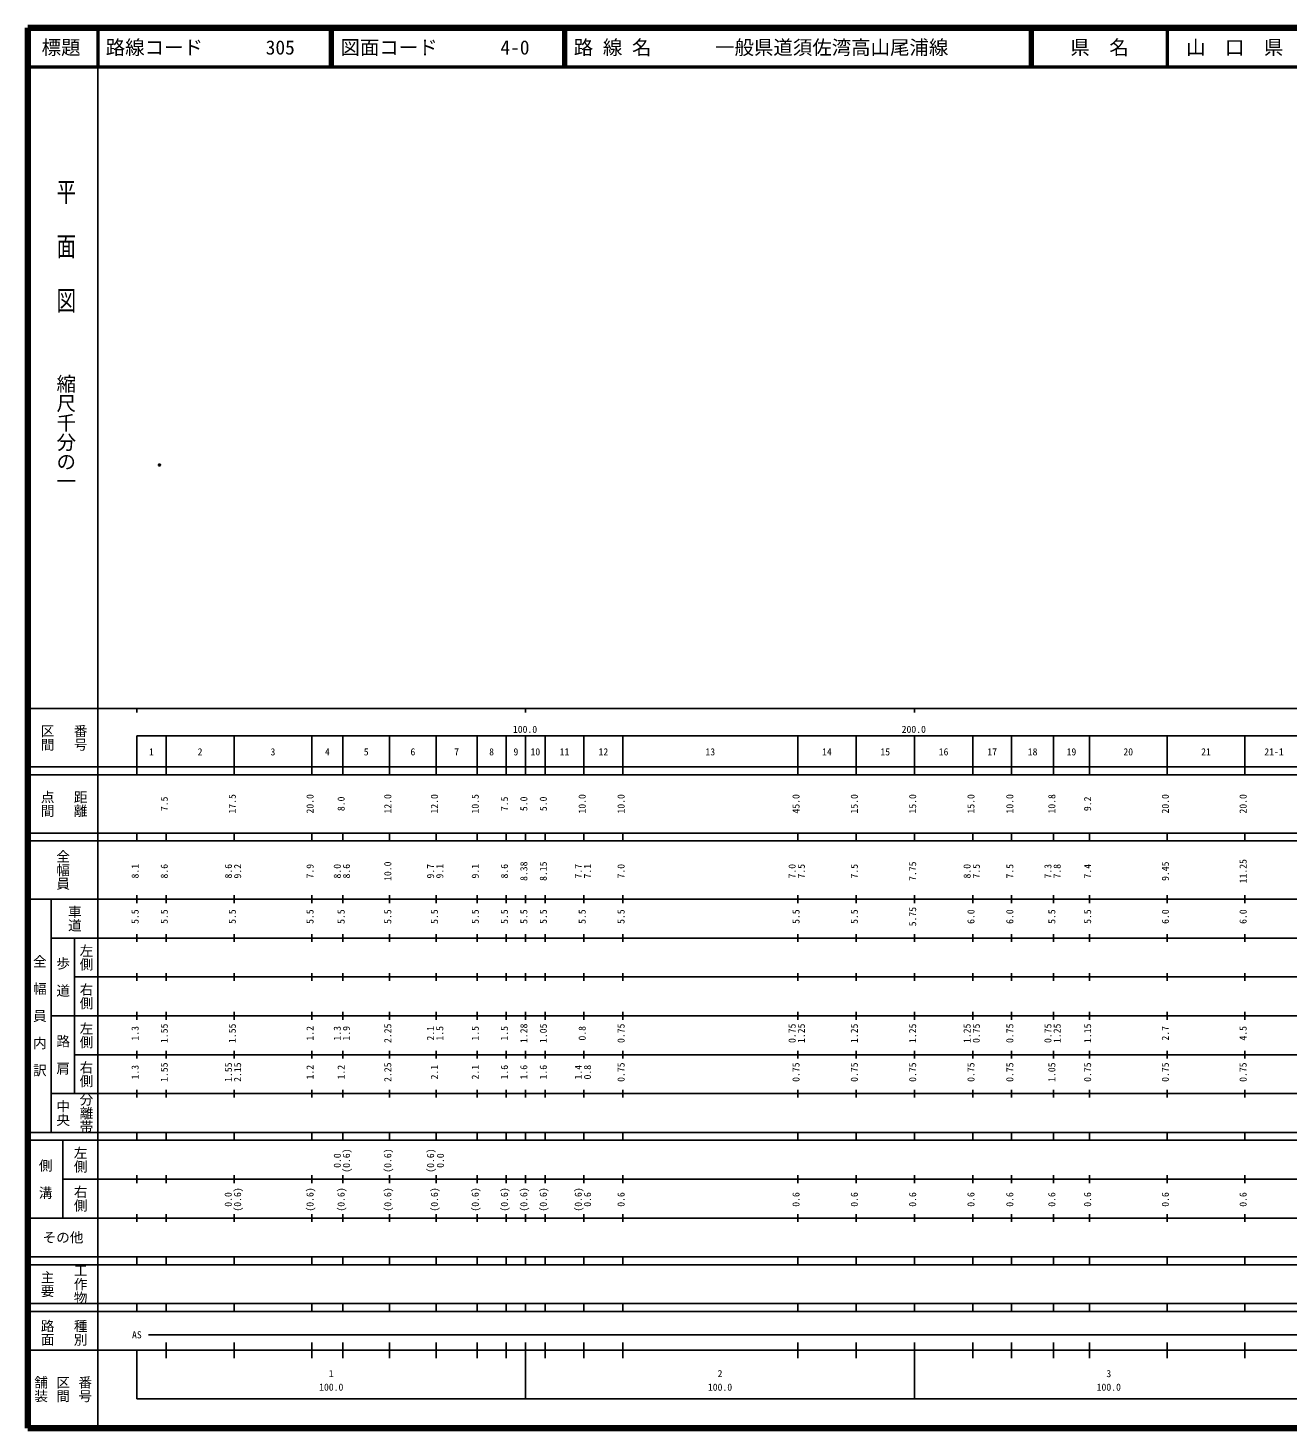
# Model space of a CAD drawing. Units: millimetres on the paper. Extents: x 40 to 680, y 20 to 380.
# Drawn here: x 40 to 363.8, y 20 to 380 of the extents above; entities that cross this region are included whole.
import ezdxf
from ezdxf.enums import TextEntityAlignment as Align

# ---------------------------------------------------------------- set-up
doc = ezdxf.new("R2010")
doc.units = ezdxf.units.MM
doc.header["$PDMODE"] = 32
doc.header["$PDSIZE"] = 0.5
doc.layers.add('M-OTRS', color=6, linetype='Continuous')
doc.layers.add('M-TTL-TXT', color=7, linetype='Continuous')
for name, color, linetype, lineweight in [('M-TTL', 2, 'Continuous', 140), ('M-TTL-BAND', 7, 'Continuous', 25), ('M-TTL-LINE', 7, 'Continuous', 50)]:
    doc.layers.add(name, color=color, linetype=linetype, lineweight=lineweight)
doc.styles.add('@ＭＳ ゴシック', font='')
doc.styles.add('ＭＳ ゴシック', font='')
doc.styles.get('@ＭＳ ゴシック').set_extended_font_data('@MS Gothic')
doc.styles.get('ＭＳ ゴシック').set_extended_font_data('MS Gothic')

msp = doc.modelspace()

# ---------------------------------------------------------------- linework, layer by layer
at = {"layer": 'M-OTRS'}
msp.add_point((73.796, 267.625), dxfattribs=at)
at = {"layer": 'M-TTL'}
for p, q in [((40, 380), (40, 20)), ((680, 380), (40, 380)), ((40, 20), (680, 20))]:
    msp.add_line(p, q, dxfattribs=at)
at = {"layer": 'M-TTL-BAND'}
for p, q in [((58, 370), (58, 20)), ((40, 205), (579, 205)), ((68, 205), (68, 204)), ((168, 205), (168, 204)), ((268, 205), (268, 204)), ((68, 198), (579, 198)), ((68, 198), (68, 188)), ((75.5, 188), (75.5, 198)), ((93, 188), (93, 198)), ((113, 188), (113, 198)), ((121, 188), (121, 198)), ((133, 188), (133, 198)), ((145, 188), (145, 198)), ((155.5, 188), (155.5, 198)), ((163, 188), (163, 198)), ((168, 188), (168, 198)), ((173, 188), (173, 198)), ((183, 188), (183, 198)), ((193, 188), (193, 198)), ((238, 188), (238, 198)), ((253, 188), (253, 198)), ((268, 188), (268, 198)), ((283, 188), (283, 198)), ((293, 188), (293, 198)), ((303.8, 188), (303.8, 198)), ((313, 188), (313, 198)), ((333, 188), (333, 198)), ((353, 188), (353, 198)), ((40, 190), (579, 190)), ((40, 188), (579, 188)), ((40, 173), (579, 173)), ((68, 171), (68, 173)), ((75.5, 171), (75.5, 173)), ((93, 171), (93, 173)), ((113, 171), (113, 173)), ((121, 171), (121, 173)), ((133, 171), (133, 173)), ((145, 171), (145, 173)), ((155.5, 171), (155.5, 173)), ((163, 171), (163, 173)), ((168, 171), (168, 173)), ((173, 171), (173, 173)), ((183, 171), (183, 173)), ((193, 171), (193, 173)), ((238, 171), (238, 173)), ((253, 171), (253, 173)), ((268, 171), (268, 173)), ((283, 171), (283, 173)), ((293, 171), (293, 173)), ((303.8, 171), (303.8, 173)), ((313, 171), (313, 173)), ((333, 171), (333, 173)), ((353, 171), (353, 173)), ((40, 171), (579, 171)), ((40, 156), (579, 156)), ((46, 96), (46, 156)), ((68, 155), (68, 157)), ((75.5, 155), (75.5, 157)), ((93, 155), (93, 157)), ((113, 155), (113, 157)), ((121, 155), (121, 157)), ((133, 155), (133, 157)), ((145, 155), (145, 157)), ((155.5, 155), (155.5, 157)), ((163, 155), (163, 157)), ((168, 155), (168, 157)), ((173, 155), (173, 157)), ((183, 155), (183, 157)), ((193, 155), (193, 157)), ((238, 155), (238, 157)), ((253, 155), (253, 157)), ((268, 155), (268, 157)), ((283, 155), (283, 157)), ((293, 155), (293, 157)), ((303.8, 155), (303.8, 157)), ((313, 155), (313, 157)), ((333, 155), (333, 157)), ((353, 155), (353, 157)), ((46, 146), (579, 146)), ((52, 146), (52, 106)), ((68, 145), (68, 147)), ((75.5, 145), (75.5, 147)), ((93, 145), (93, 147)), ((113, 145), (113, 147)), ((121, 145), (121, 147)), ((133, 145), (133, 147)), ((145, 145), (145, 147)), ((155.5, 145), (155.5, 147)), ((163, 145), (163, 147)), ((168, 145), (168, 147)), ((173, 145), (173, 147)), ((183, 145), (183, 147)), ((193, 145), (193, 147)), ((238, 145), (238, 147)), ((253, 145), (253, 147)), ((268, 145), (268, 147)), ((283, 145), (283, 147)), ((293, 145), (293, 147)), ((303.8, 145), (303.8, 147)), ((313, 145), (313, 147)), ((333, 145), (333, 147)), ((353, 145), (353, 147)), ((68, 135), (68, 137)), ((75.5, 135), (75.5, 137)), ((93, 135), (93, 137)), ((113, 135), (113, 137)), ((121, 135), (121, 137)), ((133, 135), (133, 137)), ((145, 135), (145, 137)), ((155.5, 135), (155.5, 137)), ((163, 135), (163, 137)), ((168, 135), (168, 137)), ((173, 135), (173, 137)), ((183, 135), (183, 137)), ((193, 135), (193, 137)), ((238, 135), (238, 137)), ((253, 135), (253, 137)), ((268, 135), (268, 137)), ((283, 135), (283, 137)), ((293, 135), (293, 137)), ((303.8, 135), (303.8, 137)), ((313, 135), (313, 137)), ((333, 135), (333, 137)), ((353, 135), (353, 137)), ((52, 136), (579, 136)), ((46, 126), (579, 126)), ((68, 125), (68, 127)), ((75.5, 125), (75.5, 127)), ((93, 125), (93, 127)), ((113, 125), (113, 127)), ((121, 125), (121, 127)), ((133, 125), (133, 127)), ((145, 125), (145, 127)), ((155.5, 125), (155.5, 127)), ((163, 125), (163, 127)), ((168, 125), (168, 127)), ((173, 125), (173, 127)), ((183, 125), (183, 127)), ((193, 125), (193, 127)), ((238, 125), (238, 127)), ((253, 125), (253, 127)), ((268, 125), (268, 127)), ((283, 125), (283, 127)), ((293, 125), (293, 127)), ((303.8, 125), (303.8, 127)), ((313, 125), (313, 127)), ((333, 125), (333, 127)), ((353, 125), (353, 127)), ((52, 116), (579, 116)), ((68, 115), (68, 117)), ((75.5, 115), (75.5, 117)), ((93, 115), (93, 117)), ((113, 115), (113, 117)), ((121, 115), (121, 117)), ((133, 115), (133, 117)), ((145, 115), (145, 117)), ((155.5, 115), (155.5, 117)), ((163, 115), (163, 117)), ((168, 115), (168, 117)), ((173, 115), (173, 117)), ((183, 115), (183, 117)), ((193, 115), (193, 117)), ((238, 115), (238, 117)), ((253, 115), (253, 117)), ((268, 115), (268, 117)), ((283, 115), (283, 117)), ((293, 115), (293, 117)), ((303.8, 115), (303.8, 117)), ((313, 115), (313, 117)), ((333, 115), (333, 117)), ((353, 115), (353, 117)), ((46, 106), (579, 106)), ((68, 105), (68, 107)), ((75.5, 105), (75.5, 107)), ((93, 105), (93, 107)), ((113, 105), (113, 107)), ((121, 105), (121, 107)), ((133, 105), (133, 107)), ((145, 105), (145, 107)), ((155.5, 105), (155.5, 107)), ((163, 105), (163, 107)), ((168, 105), (168, 107)), ((173, 105), (173, 107)), ((183, 105), (183, 107)), ((193, 105), (193, 107)), ((238, 105), (238, 107)), ((253, 105), (253, 107)), ((268, 105), (268, 107)), ((283, 105), (283, 107)), ((293, 105), (293, 107)), ((303.8, 105), (303.8, 107)), ((313, 105), (313, 107)), ((333, 105), (333, 107)), ((353, 105), (353, 107)), ((40, 96), (579, 96)), ((40, 94), (579, 94)), ((49, 94), (49, 74)), ((68, 94), (68, 96)), ((75.5, 94), (75.5, 96)), ((93, 94), (93, 96)), ((113, 94), (113, 96)), ((121, 94), (121, 96)), ((133, 94), (133, 96)), ((145, 94), (145, 96)), ((155.5, 94), (155.5, 96)), ((163, 94), (163, 96)), ((168, 94), (168, 96)), ((173, 94), (173, 96)), ((183, 94), (183, 96)), ((193, 94), (193, 96)), ((238, 94), (238, 96)), ((253, 94), (253, 96)), ((268, 94), (268, 96)), ((283, 94), (283, 96)), ((293, 94), (293, 96)), ((303.8, 94), (303.8, 96)), ((313, 94), (313, 96)), ((333, 94), (333, 96)), ((353, 94), (353, 96)), ((49, 84), (579, 84)), ((68, 83), (68, 85)), ((75.5, 83), (75.5, 85)), ((93, 83), (93, 85)), ((113, 83), (113, 85)), ((121, 83), (121, 85)), ((133, 83), (133, 85)), ((145, 83), (145, 85)), ((155.5, 83), (155.5, 85)), ((163, 83), (163, 85)), ((168, 83), (168, 85)), ((173, 83), (173, 85)), ((183, 83), (183, 85)), ((193, 83), (193, 85)), ((238, 83), (238, 85)), ((253, 83), (253, 85)), ((268, 83), (268, 85)), ((283, 83), (283, 85)), ((293, 83), (293, 85)), ((303.8, 83), (303.8, 85)), ((313, 83), (313, 85)), ((333, 83), (333, 85)), ((353, 83), (353, 85)), ((40, 74), (579, 74)), ((68, 73), (68, 75)), ((75.5, 73), (75.5, 75)), ((93, 73), (93, 75)), ((113, 73), (113, 75)), ((121, 73), (121, 75)), ((133, 73), (133, 75)), ((145, 73), (145, 75)), ((155.5, 73), (155.5, 75)), ((163, 73), (163, 75)), ((168, 73), (168, 75)), ((173, 73), (173, 75)), ((183, 73), (183, 75)), ((193, 73), (193, 75)), ((238, 73), (238, 75)), ((253, 73), (253, 75)), ((268, 73), (268, 75)), ((283, 73), (283, 75)), ((293, 73), (293, 75)), ((303.8, 73), (303.8, 75)), ((313, 73), (313, 75)), ((333, 73), (333, 75)), ((353, 73), (353, 75)), ((40, 64), (579, 64)), ((40, 62), (579, 62)), ((68, 62), (68, 64)), ((75.5, 62), (75.5, 64)), ((93, 62), (93, 64)), ((113, 62), (113, 64)), ((121, 62), (121, 64)), ((133, 62), (133, 64)), ((145, 62), (145, 64)), ((155.5, 62), (155.5, 64)), ((163, 62), (163, 64)), ((168, 62), (168, 64)), ((173, 62), (173, 64)), ((183, 62), (183, 64)), ((193, 62), (193, 64)), ((238, 62), (238, 64)), ((253, 62), (253, 64)), ((268, 62), (268, 64)), ((283, 62), (283, 64)), ((293, 62), (293, 64)), ((303.8, 62), (303.8, 64)), ((313, 62), (313, 64)), ((333, 62), (333, 64)), ((353, 62), (353, 64)), ((40, 52), (579, 52)), ((68, 50), (68, 52)), ((75.5, 50), (75.5, 52)), ((93, 50), (93, 52)), ((113, 50), (113, 52)), ((121, 50), (121, 52)), ((133, 50), (133, 52)), ((145, 50), (145, 52)), ((155.5, 50), (155.5, 52)), ((163, 50), (163, 52)), ((168, 50), (168, 52)), ((173, 50), (173, 52)), ((183, 50), (183, 52)), ((193, 50), (193, 52)), ((238, 50), (238, 52)), ((253, 50), (253, 52)), ((268, 50), (268, 52)), ((283, 50), (283, 52)), ((293, 50), (293, 52)), ((303.8, 50), (303.8, 52)), ((313, 50), (313, 52)), ((333, 50), (333, 52)), ((353, 50), (353, 52)), ((40, 50), (579, 50)), ((71, 44), (565, 44)), ((40, 40), (579, 40)), ((68, 40), (68, 27.5)), ((75.5, 38), (75.5, 42)), ((93, 38), (93, 42)), ((113, 38), (113, 42)), ((121, 38), (121, 42)), ((133, 38), (133, 42)), ((145, 38), (145, 42)), ((155.5, 38), (155.5, 42)), ((163, 38), (163, 42)), ((168, 27.5), (168, 42)), ((173, 38), (173, 42)), ((183, 38), (183, 42)), ((193, 38), (193, 42)), ((238, 38), (238, 42)), ((253, 38), (253, 42)), ((268, 27.5), (268, 42)), ((283, 38), (283, 42)), ((293, 38), (293, 42)), ((303.8, 38), (303.8, 42)), ((313, 38), (313, 42)), ((333, 38), (333, 42)), ((353, 38), (353, 42)), ((68, 27.5), (579, 27.5))]:
    msp.add_line(p, q, dxfattribs=at)
at = {"layer": 'M-TTL-LINE'}
for p, q in [((58, 380), (58, 370)), ((117.75, 380), (117.75, 370)), ((118.25, 380), (118.25, 370)), ((177.75, 380), (177.75, 370)), ((178.25, 380), (178.25, 370)), ((297.75, 380), (297.75, 370)), ((298.25, 380), (298.25, 370)), ((333, 380), (333, 370)), ((40, 370), (680, 370))]:
    msp.add_line(p, q, dxfattribs=at)

# ---------------------------------------------------------------- texts
at = {"layer": 'M-TTL-BAND', "style": '@ＭＳ ゴシック', "width": 1.4}
msp.add_text('平  面  図', height=3.666, rotation=270, dxfattribs=at).set_placement((49.777, 306.475), align=Align.MIDDLE_RIGHT)
at = {"layer": 'M-TTL-BAND', "style": '@ＭＳ ゴシック'}
msp.add_text('縮尺千分の一', height=3.666, rotation=270, dxfattribs=at).set_placement((49.777, 261.03), align=Align.MIDDLE_RIGHT)
for s, p in [('区間', (45, 197.5)), ('番号', (53.5, 197.5)), ('点間', (45, 180.5)), ('距離', (53.5, 180.5)), ('全幅員', (49, 163.5)), ('車道', (52, 151)), ('左側', (55, 141)), ('全\u3000幅\u3000員\u3000内\u3000訳', (43, 126)), ('歩\u3000道', (49, 136)), ('右側', (55, 131)), ('左側', (55, 121)), ('路\u3000肩', (49, 116)), ('右側', (55, 111)), ('分離帯', (55, 101)), ('中央', (49, 101)), ('左側', (53.5, 89)), ('側\u3000溝', (44.5, 84)), ('右側', (53.5, 79)), ('工作物', (53.5, 57)), ('主要', (45, 57)), ('路面', (45, 44.5)), ('種別', (53.5, 44.5)), ('舗装', (43.333, 30)), ('区間', (49, 30)), ('番号', (54.667, 30))]:
    msp.add_text(s, height=2.566, rotation=270, dxfattribs=at).set_placement(p, align=Align.MIDDLE_CENTER)
at = {"layer": 'M-TTL-BAND', "style": 'ＭＳ ゴシック'}
for s, p in [('100.0', (167.844, 198.195)), ('200.0', (267.844, 198.195)), ('1', (71.75, 192.405)), ('2', (84.25, 192.405)), ('3', (103, 192.405)), ('4', (117, 192.405)), ('5', (127, 192.405)), ('6', (139, 192.405)), ('7', (150.25, 192.405)), ('8', (159.25, 192.405)), ('9', (165.5, 192.405)), ('10', (170.5, 192.405)), ('11', (178, 192.405)), ('12', (188, 192.405)), ('13', (215.5, 192.405)), ('14', (245.5, 192.405)), ('15', (260.5, 192.405)), ('16', (275.5, 192.405)), ('17', (288, 192.405)), ('18', (298.4, 192.405)), ('19', (308.4, 192.405)), ('20', (323, 192.405)), ('21', (343, 192.405)), ('21-1', (360.5, 192.405)), ('AS', (68, 42.5)), ('1', (118, 32.523)), ('2', (218, 32.523)), ('3', (318, 32.523)), ('100.0', (118, 29.033)), ('100.0', (218, 29.033)), ('100.0', (318, 29.033))]:
    msp.add_text(s, height=1.833, dxfattribs=at).set_placement(p, align=Align.BOTTOM_CENTER)
for s, p in [('7.5', (76.5, 180.5)), ('17.5', (94, 180.5)), ('20.0', (114, 180.5)), ('8.0', (122, 180.5)), ('12.0', (134, 180.5)), ('12.0', (146, 180.5)), ('10.5', (156.5, 180.5)), ('7.5', (164, 180.5)), ('5.0', (169, 180.5)), ('5.0', (174, 180.5)), ('10.0', (184, 180.5)), ('10.0', (194, 180.5)), ('45.0', (239, 180.5)), ('15.0', (254, 180.5)), ('15.0', (269, 180.5)), ('15.0', (284, 180.5)), ('10.0', (294, 180.5)), ('10.8', (304.8, 180.5)), ('9.2', (314, 180.5)), ('20.0', (334, 180.5)), ('20.0', (354, 180.5)), ('11.25', (354, 163.174)), ('8.1', (69, 163.174)), ('8.6', (76.5, 163.174)), ('8.6', (93, 163.174)), ('9.2', (95.37, 163.174)), ('7.9', (114, 163.174)), ('8.0', (121, 163.174)), ('8.6', (123.37, 163.174)), ('10.0', (134, 163.174)), ('9.7', (145, 163.174)), ('9.1', (147.37, 163.174)), ('9.1', (156.5, 163.174)), ('8.6', (164, 163.174)), ('8.38', (169, 163.174)), ('8.15', (174, 163.174)), ('7.7', (183, 163.174)), ('7.1', (185.37, 163.174)), ('7.0', (194, 163.174)), ('7.0', (238, 163.174)), ('7.5', (240.37, 163.174)), ('7.5', (254, 163.174)), ('7.75', (269, 163.174)), ('8.0', (283, 163.174)), ('7.5', (285.37, 163.174)), ('7.5', (294, 163.174)), ('7.3', (303.8, 163.174)), ('7.8', (306.17, 163.174)), ('7.4', (314, 163.174)), ('9.45', (334, 163.174)), ('5.5', (69, 151.5)), ('5.5', (76.5, 151.5)), ('5.5', (94, 151.5)), ('5.5', (114, 151.5)), ('5.5', (122, 151.5)), ('5.5', (134, 151.5)), ('5.5', (146, 151.5)), ('5.5', (156.5, 151.5)), ('5.5', (164, 151.5)), ('5.5', (169, 151.5)), ('5.5', (174, 151.5)), ('5.5', (184, 151.5)), ('5.5', (194, 151.5)), ('5.5', (239, 151.5)), ('5.5', (254, 151.5)), ('5.75', (269, 151.5)), ('6.0', (284, 151.5)), ('6.0', (294, 151.5)), ('5.5', (304.8, 151.5)), ('5.5', (314, 151.5)), ('6.0', (334, 151.5)), ('6.0', (354, 151.5)), ('1.3', (69, 121.5)), ('1.55', (76.5, 121.5)), ('1.55', (94, 121.5)), ('1.2', (114, 121.5)), ('1.3', (121, 121.5)), ('1.9', (123.37, 121.5)), ('2.25', (134, 121.5)), ('2.1', (145, 121.5)), ('1.5', (147.37, 121.5)), ('1.5', (156.5, 121.5)), ('1.5', (164, 121.5)), ('1.28', (169, 121.5)), ('1.05', (174, 121.5)), ('0.8', (184, 121.5)), ('0.75', (194, 121.5)), ('0.75', (238, 121.5)), ('1.25', (240.37, 121.5)), ('1.25', (254, 121.5)), ('1.25', (269, 121.5)), ('1.25', (283, 121.5)), ('0.75', (285.37, 121.5)), ('0.75', (294, 121.5)), ('0.75', (303.8, 121.5)), ('1.25', (306.17, 121.5)), ('1.15', (314, 121.5)), ('2.7', (334, 121.5)), ('4.5', (354, 121.5)), ('1.3', (69, 111.5)), ('1.55', (76.5, 111.5)), ('1.55', (93, 111.5)), ('2.15', (95.37, 111.5)), ('1.2', (114, 111.5)), ('1.2', (122, 111.5)), ('2.25', (134, 111.5)), ('2.1', (146, 111.5)), ('2.1', (156.5, 111.5)), ('1.6', (164, 111.5)), ('1.6', (169, 111.5)), ('1.6', (174, 111.5)), ('1.4', (183, 111.5)), ('0.8', (185.37, 111.5)), ('0.75', (194, 111.5)), ('0.75', (239, 111.5)), ('0.75', (254, 111.5)), ('0.75', (269, 111.5)), ('0.75', (284, 111.5)), ('0.75', (294, 111.5)), ('1.05', (304.8, 111.5)), ('0.75', (314, 111.5)), ('0.75', (334, 111.5)), ('0.75', (354, 111.5)), ('0.0', (121.015, 88.764)), ('(0.6)', (123.37, 88.764)), ('(0.6)', (134, 88.764)), ('(0.6)', (145, 88.764)), ('0.0', (147.53, 88.764)), ('0.0', (92.957, 78.764)), ('(0.6)', (95.37, 78.764)), ('(0.6)', (114, 78.764)), ('(0.6)', (122, 78.764)), ('(0.6)', (134, 78.764)), ('(0.6)', (146, 78.764)), ('(0.6)', (156.5, 78.764)), ('(0.6)', (164, 78.764)), ('(0.6)', (169, 78.764)), ('(0.6)', (174, 78.764)), ('(0.6)', (183, 78.764)), ('0.6', (185.37, 78.764)), ('0.6', (194, 78.764)), ('0.6', (239, 78.764)), ('0.6', (254, 78.764)), ('0.6', (269, 78.764)), ('0.6', (284, 78.764)), ('0.6', (294, 78.764)), ('0.6', (304.8, 78.764)), ('0.6', (314, 78.764)), ('0.6', (334, 78.764)), ('0.6', (354, 78.764))]:
    msp.add_text(s, height=1.833, rotation=90, dxfattribs=at).set_placement(p, align=Align.BOTTOM_CENTER)
msp.add_text('その他', height=2.566, dxfattribs=at).set_placement((49, 69), align=Align.MIDDLE_CENTER)
at = {"layer": 'M-TTL-TXT', "style": 'ＭＳ ゴシック'}
for s, p in [('標題', (48.5, 375)), ('県\u3000名', (315.625, 375)), ('山\u3000口\u3000県', (350.375, 375))]:
    msp.add_text(s, height=3.666, dxfattribs=at).set_placement(p, align=Align.MIDDLE_CENTER)
for s, p in [('路線コード', (60, 375)), ('305', (101.142, 375)), ('図面コード', (120.38, 375)), ('4-0', (161.521, 375)), ('路 線 名', (180.38, 375)), ('一般県道須佐湾高山尾浦線', (216.734, 375))]:
    msp.add_text(s, height=3.666, dxfattribs=at).set_placement(p, align=Align.MIDDLE_LEFT)

doc.saveas('drawing.dxf')
